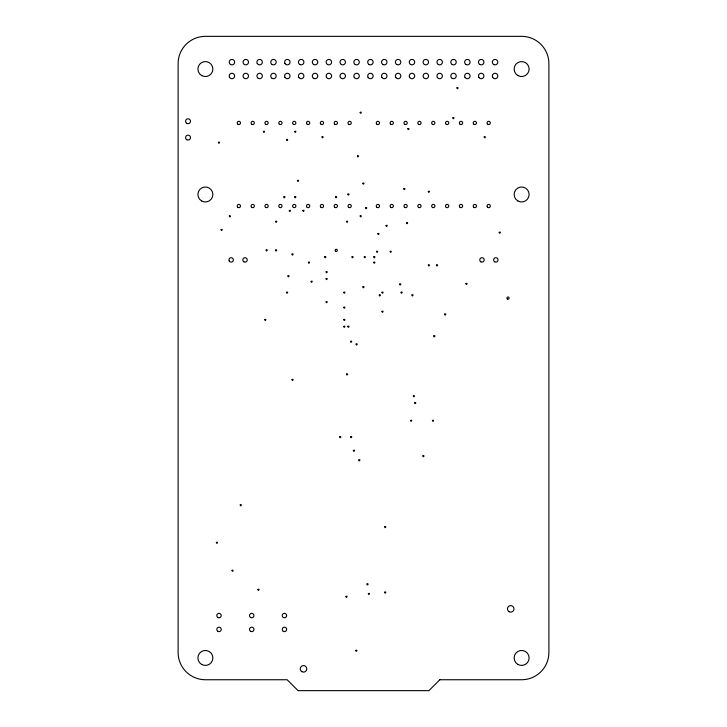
<?xml version="1.0" encoding="UTF-8"?>
<svg xmlns="http://www.w3.org/2000/svg" width="727" height="727" viewBox="0 0 727 727"><rect width="100%" height="100%" fill="white"/><g stroke="black" fill="none" stroke-linecap="round" stroke-linejoin="round"><path stroke-width="1.09" d="M218.409 142.328C218.554 145.073 220.863 141.083 218.409 142.328M221.135 229.568C221.281 232.313 223.589 228.323 221.135 229.568M229.314 215.937C229.459 218.682 231.768 214.692 229.314 215.937M263.392 131.423C263.537 134.168 265.846 130.178 263.392 131.423M286.565 139.602C286.711 142.347 289.019 138.357 286.565 139.602M294.744 131.423C294.889 134.168 297.198 130.178 294.744 131.423M266.118 250.015C266.264 252.76 268.572 248.77 266.118 250.015M275.66 221.39C275.806 224.134 278.114 220.145 275.66 221.39M283.839 196.853C283.984 199.598 286.293 195.608 283.839 196.853M275.66 250.015C275.806 252.76 278.114 248.77 275.66 250.015M289.291 210.485C289.437 213.229 291.745 209.24 289.291 210.485M297.47 180.496C297.616 183.24 299.924 179.251 297.47 180.496M294.744 196.853C294.889 199.598 297.198 195.608 294.744 196.853M264.755 319.535C264.901 322.279 267.209 318.29 264.755 319.535M322.006 136.876C322.152 139.62 324.46 135.631 322.006 136.876M302.923 210.485C303.068 213.229 305.376 209.24 302.923 210.485M292.018 254.105C292.163 256.849 294.471 252.86 292.018 254.105M216.364 542.406C216.51 545.15 218.818 541.161 216.364 542.406M287.928 275.915C288.074 278.659 290.382 274.67 287.928 275.915M286.565 292.272C286.711 295.017 289.019 291.027 286.565 292.272M240.219 504.92C240.364 507.664 242.673 503.675 240.219 504.92M308.375 262.283C308.521 265.028 310.829 261.038 308.375 262.283M232.04 570.35C232.186 573.094 234.494 569.105 232.04 570.35M311.101 281.367C311.247 284.112 313.555 280.122 311.101 281.367M335.638 196.853C335.783 199.598 338.091 195.608 335.638 196.853M360.174 112.34C360.319 115.084 362.628 111.095 360.174 112.34M324.733 256.831C324.878 259.575 327.186 255.586 324.733 256.831M292.018 379.512C292.163 382.257 294.471 378.267 292.018 379.512M326.096 271.825C326.241 274.57 328.549 270.58 326.096 271.825M357.448 155.96C357.593 158.704 359.901 154.715 357.448 155.96M347.906 194.127C348.051 196.872 350.359 192.882 347.906 194.127M326.096 278.641C326.241 281.385 328.549 277.396 326.096 278.641M346.543 221.39C346.688 224.134 348.996 220.145 346.543 221.39M326.096 301.814C326.241 304.558 328.549 300.569 326.096 301.814M362.9 183.222C363.046 185.967 365.354 181.977 362.9 183.222M257.94 589.433C258.085 592.178 260.393 588.188 257.94 589.433M360.174 215.937C360.319 218.682 362.628 214.692 360.174 215.937M351.995 256.831C352.141 259.575 354.449 255.586 351.995 256.831M365.626 207.758C365.772 210.503 368.08 206.513 365.626 207.758M343.816 292.272C343.962 295.017 346.27 291.027 343.816 292.272M343.816 307.267C343.962 310.011 346.27 306.022 343.816 307.267M343.816 319.535C343.962 322.279 346.27 318.29 343.816 319.535M343.816 326.35C343.962 329.095 346.27 325.105 343.816 326.35M364.263 256.831C364.409 259.575 366.717 255.586 364.263 256.831M347.906 326.35C348.051 329.095 350.359 325.105 347.906 326.35M362.9 286.82C363.046 289.564 365.354 285.575 362.9 286.82M377.895 233.658C378.04 236.402 380.348 232.413 377.895 233.658M350.632 341.345C350.777 344.089 353.086 340.1 350.632 341.345M407.883 128.697C408.029 131.442 410.337 127.452 407.883 128.697M373.805 256.831C373.951 259.575 376.259 255.586 373.805 256.831M376.531 251.378C376.677 254.123 378.985 250.133 376.531 251.378M373.805 262.283C373.951 265.028 376.259 261.038 373.805 262.283M386.073 225.479C386.219 228.223 388.527 224.234 386.073 225.479M346.543 374.06C346.688 376.804 348.996 372.815 346.543 374.06M356.085 344.071C356.23 346.815 358.538 342.826 356.085 344.071M403.794 188.675C403.939 191.419 406.248 187.43 403.794 188.675M339.727 436.763C339.873 439.508 342.181 435.518 339.727 436.763M390.163 251.378C390.308 254.123 392.616 250.133 390.163 251.378M379.258 294.998C379.403 297.743 381.711 293.753 379.258 294.998M381.984 292.272C382.129 295.017 384.438 291.027 381.984 292.272M381.984 311.356C382.129 314.1 384.438 310.111 381.984 311.356M406.52 222.753C406.666 225.497 408.974 221.508 406.52 222.753M350.632 436.763C350.777 439.508 353.086 435.518 350.632 436.763M353.358 450.395C353.504 453.139 355.812 449.15 353.358 450.395M399.705 284.093C399.85 286.838 402.158 282.848 399.705 284.093M401.068 292.272C401.213 295.017 403.521 291.027 401.068 292.272M428.33 191.401C428.476 194.145 430.784 190.156 428.33 191.401M456.956 87.803C457.101 90.548 459.409 86.558 456.956 87.803M358.811 459.937C358.956 462.681 361.264 458.692 358.811 459.937M452.866 117.792C453.012 120.537 455.32 116.547 452.866 117.792M411.973 294.998C412.118 297.743 414.426 293.753 411.973 294.998M428.33 265.01C428.476 267.754 430.784 263.765 428.33 265.01M345.943 596.413C346.088 599.157 348.397 595.168 345.943 596.413M436.509 265.01C436.654 267.754 438.963 263.765 436.509 265.01M413.336 395.87C413.481 398.614 415.789 394.625 413.336 395.87M484.218 136.876C484.364 139.62 486.672 135.631 484.218 136.876M414.699 402.685C414.844 405.43 417.153 401.44 414.699 402.685M410.61 420.406C410.755 423.15 413.063 419.161 410.61 420.406M366.99 583.981C367.135 586.725 369.443 582.736 366.99 583.981M433.783 335.892C433.928 338.637 436.236 334.647 433.783 335.892M384.71 526.73C384.856 529.474 387.164 525.485 384.71 526.73M368.353 593.523C368.498 596.267 370.806 592.278 368.353 593.523M444.688 314.082C444.833 316.827 447.141 312.837 444.688 314.082M355.757 650.392C355.903 653.137 358.211 649.147 355.757 650.392M465.952 283.548C466.098 286.293 468.406 282.303 465.952 283.548M384.71 592.16C384.856 594.904 387.164 590.915 384.71 592.16M422.878 455.847C423.023 458.592 425.331 454.602 422.878 455.847M432.42 420.406C432.565 423.15 434.873 419.161 432.42 420.406M499.213 232.295C499.358 235.039 501.666 231.05 499.213 232.295M439.835 679.745L428.93 690.65L298.07 690.65L287.165 679.745L205.377 679.745A27.262 27.262 0 0 1 178.115 652.482L178.115 63.612A27.262 27.262 0 0 1 205.377 36.35L521.622 36.35A27.262 27.262 0 0 1 548.885 63.612L548.885 652.482A27.262 27.262 0 0 1 521.622 679.745L439.835 679.745M307.285 207.449A1.636 1.636 0 0 0 309.738 206.032A1.636 1.636 0 0 0 307.285 204.614A1.636 1.636 0 0 0 307.285 207.449M452.158 78.352A2.726 2.726 0 0 0 456.247 75.99A2.726 2.726 0 0 0 452.158 73.627A2.726 2.726 0 0 0 452.158 78.352M452.158 64.503A2.726 2.726 0 0 0 456.247 62.14A2.726 2.726 0 0 0 452.158 59.778A2.726 2.726 0 0 0 452.158 64.503M466.007 64.503A2.726 2.726 0 0 0 470.096 62.14A2.726 2.726 0 0 0 466.007 59.778A2.726 2.726 0 0 0 466.007 64.503M423.459 77.353A2.726 2.726 0 0 0 428.185 77.353A2.726 2.726 0 0 0 425.822 73.263A2.726 2.726 0 0 0 423.459 77.353M424.459 64.503A2.726 2.726 0 0 0 428.548 62.14A2.726 2.726 0 0 0 424.459 59.778A2.726 2.726 0 0 0 424.459 64.503M437.309 77.353A2.726 2.726 0 0 0 442.034 77.353A2.726 2.726 0 0 0 439.671 73.263A2.726 2.726 0 0 0 437.309 77.353M438.308 64.503A2.726 2.726 0 0 0 442.398 62.14A2.726 2.726 0 0 0 438.308 59.778A2.726 2.726 0 0 0 438.308 64.503M409.61 77.353A2.726 2.726 0 0 0 414.335 77.353A2.726 2.726 0 0 0 411.973 73.263A2.726 2.726 0 0 0 409.61 77.353M410.61 64.503A2.726 2.726 0 0 0 414.699 62.14A2.726 2.726 0 0 0 410.61 59.778A2.726 2.726 0 0 0 410.61 64.503M395.761 77.353A2.726 2.726 0 0 0 400.486 77.353A2.726 2.726 0 0 0 398.123 73.263A2.726 2.726 0 0 0 395.761 77.353M381.911 77.353A2.726 2.726 0 0 0 386.637 77.353A2.726 2.726 0 0 0 384.274 73.263A2.726 2.726 0 0 0 381.911 77.353M382.911 64.503A2.726 2.726 0 0 0 387 62.14A2.726 2.726 0 0 0 382.911 59.778A2.726 2.726 0 0 0 382.911 64.503M368.062 77.353A2.726 2.726 0 0 0 372.787 77.353A2.726 2.726 0 0 0 370.425 73.263A2.726 2.726 0 0 0 368.062 77.353M369.062 64.503A2.726 2.726 0 0 0 373.151 62.14A2.726 2.726 0 0 0 369.062 59.778A2.726 2.726 0 0 0 369.062 64.503M354.213 77.353A2.726 2.726 0 0 0 358.938 77.353A2.726 2.726 0 0 0 356.575 73.263A2.726 2.726 0 0 0 354.213 77.353M355.212 64.503A2.726 2.726 0 0 0 359.302 62.14A2.726 2.726 0 0 0 355.212 59.778A2.726 2.726 0 0 0 355.212 64.503M396.76 64.503A2.726 2.726 0 0 0 400.85 62.14A2.726 2.726 0 0 0 396.76 59.778A2.726 2.726 0 0 0 396.76 64.503M340.363 77.353A2.726 2.726 0 0 0 345.089 77.353A2.726 2.726 0 0 0 342.726 73.263A2.726 2.726 0 0 0 340.363 77.353M341.363 64.503A2.726 2.726 0 0 0 345.452 62.14A2.726 2.726 0 0 0 341.363 59.778A2.726 2.726 0 0 0 341.363 64.503M326.514 77.353A2.726 2.726 0 0 0 331.239 77.353A2.726 2.726 0 0 0 328.877 73.263A2.726 2.726 0 0 0 326.514 77.353M327.513 64.503A2.726 2.726 0 0 0 331.603 62.14A2.726 2.726 0 0 0 327.513 59.778A2.726 2.726 0 0 0 327.513 64.503M313.664 78.352A2.726 2.726 0 0 0 317.754 75.99A2.726 2.726 0 0 0 313.664 73.627A2.726 2.726 0 0 0 313.664 78.352M313.664 64.503A2.726 2.726 0 0 0 317.754 62.14A2.726 2.726 0 0 0 313.664 59.778A2.726 2.726 0 0 0 313.664 64.503M298.815 77.353A2.726 2.726 0 0 0 303.541 77.353A2.726 2.726 0 0 0 301.178 73.263A2.726 2.726 0 0 0 298.815 77.353M299.815 64.503A2.726 2.726 0 0 0 303.904 62.14A2.726 2.726 0 0 0 299.815 59.778A2.726 2.726 0 0 0 299.815 64.503M284.966 63.503A2.726 2.726 0 0 0 289.691 63.503A2.726 2.726 0 0 0 287.329 59.414A2.726 2.726 0 0 0 284.966 63.503M272.116 78.352A2.726 2.726 0 0 0 276.205 75.99A2.726 2.726 0 0 0 272.116 73.627A2.726 2.726 0 0 0 272.116 78.352M377.077 124.353A1.636 1.636 0 0 0 379.53 122.936A1.636 1.636 0 0 0 377.077 121.518A1.636 1.636 0 0 0 377.077 124.353M446.323 207.449A1.636 1.636 0 0 0 448.777 206.032A1.636 1.636 0 0 0 446.323 204.614A1.636 1.636 0 0 0 446.323 207.449M390.926 124.353A1.636 1.636 0 0 0 393.38 122.936A1.636 1.636 0 0 0 390.926 121.518A1.636 1.636 0 0 0 390.926 124.353M272.116 64.503A2.726 2.726 0 0 0 276.205 62.14A2.726 2.726 0 0 0 272.116 59.778A2.726 2.726 0 0 0 272.116 64.503M404.775 124.353A1.636 1.636 0 0 0 407.229 122.936A1.636 1.636 0 0 0 404.775 121.518A1.636 1.636 0 0 0 404.775 124.353M258.267 78.352A2.726 2.726 0 0 0 262.356 75.99A2.726 2.726 0 0 0 258.267 73.627A2.726 2.726 0 0 0 258.267 78.352M418.625 124.353A1.636 1.636 0 0 0 421.078 122.936A1.636 1.636 0 0 0 418.625 121.518A1.636 1.636 0 0 0 418.625 124.353M432.474 124.353A1.636 1.636 0 0 0 434.928 122.936A1.636 1.636 0 0 0 432.474 121.518A1.636 1.636 0 0 0 432.474 124.353M446.323 124.353A1.636 1.636 0 0 0 448.777 122.936A1.636 1.636 0 0 0 446.323 121.518A1.636 1.636 0 0 0 446.323 124.353M257.267 63.503A2.726 2.726 0 0 0 261.993 63.503A2.726 2.726 0 0 0 259.63 59.414A2.726 2.726 0 0 0 257.267 63.503M460.173 124.353A1.636 1.636 0 0 0 462.626 122.936A1.636 1.636 0 0 0 460.173 121.518A1.636 1.636 0 0 0 460.173 124.353M487.872 124.353A1.636 1.636 0 0 0 490.325 122.936A1.636 1.636 0 0 0 487.872 121.518A1.636 1.636 0 0 0 487.872 124.353M474.022 124.353A1.636 1.636 0 0 0 476.476 122.936A1.636 1.636 0 0 0 474.022 121.518A1.636 1.636 0 0 0 474.022 124.353M460.173 207.449A1.636 1.636 0 0 0 462.626 206.032A1.636 1.636 0 0 0 460.173 204.614A1.636 1.636 0 0 0 460.173 207.449M243.418 77.353A2.726 2.726 0 0 0 248.143 77.353A2.726 2.726 0 0 0 245.781 73.263A2.726 2.726 0 0 0 243.418 77.353M487.272 206.85A1.636 1.636 0 0 0 490.107 206.85A1.636 1.636 0 0 0 488.689 204.396A1.636 1.636 0 0 0 487.272 206.85M474.022 207.449A1.636 1.636 0 0 0 476.476 206.032A1.636 1.636 0 0 0 474.022 204.614A1.636 1.636 0 0 0 474.022 207.449M284.966 77.353A2.726 2.726 0 0 0 289.691 77.353A2.726 2.726 0 0 0 287.329 73.263A2.726 2.726 0 0 0 284.966 77.353M217.9 631.336A2.217 2.217 0 0 0 221.226 629.418A2.217 2.217 0 0 0 217.9 627.501A2.217 2.217 0 0 0 217.9 631.336M348.833 124.353A1.636 1.636 0 0 0 351.286 122.936A1.636 1.636 0 0 0 348.833 121.518A1.636 1.636 0 0 0 348.833 124.353M348.833 207.449A1.636 1.636 0 0 0 351.286 206.032A1.636 1.636 0 0 0 348.833 204.614A1.636 1.636 0 0 0 348.833 207.449M250.615 617.487A2.217 2.217 0 0 0 253.941 615.569A2.217 2.217 0 0 0 250.615 613.652A2.217 2.217 0 0 0 250.615 617.487M334.983 207.449A1.636 1.636 0 0 0 337.437 206.032A1.636 1.636 0 0 0 334.983 204.614A1.636 1.636 0 0 0 334.983 207.449M250.615 631.336A2.217 2.217 0 0 0 253.941 629.418A2.217 2.217 0 0 0 250.615 627.501A2.217 2.217 0 0 0 250.615 631.336M321.134 207.449A1.636 1.636 0 0 0 323.588 206.032A1.636 1.636 0 0 0 321.134 204.614A1.636 1.636 0 0 0 321.134 207.449M283.33 617.487A2.217 2.217 0 0 0 286.656 615.569A2.217 2.217 0 0 0 283.33 613.652A2.217 2.217 0 0 0 283.33 617.487M283.33 631.336A2.217 2.217 0 0 0 286.656 629.418A2.217 2.217 0 0 0 283.33 627.501A2.217 2.217 0 0 0 283.33 631.336M293.435 207.449A1.636 1.636 0 0 0 295.889 206.032A1.636 1.636 0 0 0 293.435 204.614A1.636 1.636 0 0 0 293.435 207.449M480.874 261.82A2.217 2.217 0 0 0 484.2 259.902A2.217 2.217 0 0 0 480.874 257.985A2.217 2.217 0 0 0 480.874 261.82M279.586 207.449A1.636 1.636 0 0 0 282.04 206.032A1.636 1.636 0 0 0 279.586 204.614A1.636 1.636 0 0 0 279.586 207.449M494.723 261.82A2.217 2.217 0 0 0 498.05 259.902A2.217 2.217 0 0 0 494.723 257.985A2.217 2.217 0 0 0 494.723 261.82M265.737 207.449A1.636 1.636 0 0 0 268.19 206.032A1.636 1.636 0 0 0 265.737 204.614A1.636 1.636 0 0 0 265.737 207.449M243.908 261.82A2.217 2.217 0 0 0 247.235 259.902A2.217 2.217 0 0 0 243.908 257.985A2.217 2.217 0 0 0 243.908 261.82M251.887 207.449A1.636 1.636 0 0 0 254.341 206.032A1.636 1.636 0 0 0 251.887 204.614A1.636 1.636 0 0 0 251.887 207.449M229.25 261.011A2.217 2.217 0 0 0 233.085 261.011A2.217 2.217 0 0 0 231.168 257.685A2.217 2.217 0 0 0 229.25 261.011M238.038 207.449A1.636 1.636 0 0 0 240.492 206.032A1.636 1.636 0 0 0 238.038 204.614A1.636 1.636 0 0 0 238.038 207.449M230.568 64.503A2.726 2.726 0 0 0 234.657 62.14A2.726 2.726 0 0 0 230.568 59.778A2.726 2.726 0 0 0 230.568 64.503M229.568 77.353A2.726 2.726 0 0 0 234.294 77.353A2.726 2.726 0 0 0 231.931 73.263A2.726 2.726 0 0 0 229.568 77.353M244.417 64.503A2.726 2.726 0 0 0 248.507 62.14A2.726 2.726 0 0 0 244.417 59.778A2.726 2.726 0 0 0 244.417 64.503M251.887 124.353A1.636 1.636 0 0 0 254.341 122.936A1.636 1.636 0 0 0 251.887 121.518A1.636 1.636 0 0 0 251.887 124.353M265.737 124.353A1.636 1.636 0 0 0 268.19 122.936A1.636 1.636 0 0 0 265.737 121.518A1.636 1.636 0 0 0 265.737 124.353M217.9 617.487A2.217 2.217 0 0 0 221.226 615.569A2.217 2.217 0 0 0 217.9 613.652A2.217 2.217 0 0 0 217.9 617.487M334.983 124.353A1.636 1.636 0 0 0 337.437 122.936A1.636 1.636 0 0 0 334.983 121.518A1.636 1.636 0 0 0 334.983 124.353M492.706 77.353A2.726 2.726 0 0 0 497.432 77.353A2.726 2.726 0 0 0 495.069 73.263A2.726 2.726 0 0 0 492.706 77.353M321.134 124.353A1.636 1.636 0 0 0 323.588 122.936A1.636 1.636 0 0 0 321.134 121.518A1.636 1.636 0 0 0 321.134 124.353M493.706 64.503A2.726 2.726 0 0 0 497.795 62.14A2.726 2.726 0 0 0 493.706 59.778A2.726 2.726 0 0 0 493.706 64.503M307.285 124.353A1.636 1.636 0 0 0 309.738 122.936A1.636 1.636 0 0 0 307.285 121.518A1.636 1.636 0 0 0 307.285 124.353M478.857 77.353A2.726 2.726 0 0 0 483.582 77.353A2.726 2.726 0 0 0 481.219 73.263A2.726 2.726 0 0 0 478.857 77.353M293.435 124.353A1.636 1.636 0 0 0 295.889 122.936A1.636 1.636 0 0 0 293.435 121.518A1.636 1.636 0 0 0 293.435 124.353M479.856 64.503A2.726 2.726 0 0 0 483.946 62.14A2.726 2.726 0 0 0 479.856 59.778A2.726 2.726 0 0 0 479.856 64.503M279.586 124.353A1.636 1.636 0 0 0 282.04 122.936A1.636 1.636 0 0 0 279.586 121.518A1.636 1.636 0 0 0 279.586 124.353M465.007 77.353A2.726 2.726 0 0 0 469.733 77.353A2.726 2.726 0 0 0 467.37 73.263A2.726 2.726 0 0 0 465.007 77.353M238.038 124.353A1.636 1.636 0 0 0 240.492 122.936A1.636 1.636 0 0 0 238.038 121.518A1.636 1.636 0 0 0 238.038 124.353M377.077 207.449A1.636 1.636 0 0 0 379.53 206.032A1.636 1.636 0 0 0 377.077 204.614A1.636 1.636 0 0 0 377.077 207.449M390.926 207.449A1.636 1.636 0 0 0 393.38 206.032A1.636 1.636 0 0 0 390.926 204.614A1.636 1.636 0 0 0 390.926 207.449M404.775 207.449A1.636 1.636 0 0 0 407.229 206.032A1.636 1.636 0 0 0 404.775 204.614A1.636 1.636 0 0 0 404.775 207.449M418.625 207.449A1.636 1.636 0 0 0 421.078 206.032A1.636 1.636 0 0 0 418.625 204.614A1.636 1.636 0 0 0 418.625 207.449M432.474 207.449A1.636 1.636 0 0 0 434.928 206.032A1.636 1.636 0 0 0 432.474 204.614A1.636 1.636 0 0 0 432.474 207.449M201.633 200.961A7.497 7.497 0 0 0 212.875 194.472A7.497 7.497 0 0 0 201.633 187.984A7.497 7.497 0 0 0 201.633 200.961M517.869 75.553A7.497 7.497 0 0 0 529.12 69.065A7.497 7.497 0 0 0 517.878 62.577A7.497 7.497 0 0 0 517.869 75.553M301.887 671.675A3.272 3.272 0 0 0 306.794 668.84A3.272 3.272 0 0 0 301.887 666.005A3.272 3.272 0 0 0 301.887 671.675M517.869 200.961A7.497 7.497 0 0 0 529.12 194.472A7.497 7.497 0 0 0 517.878 187.984A7.497 7.497 0 0 0 517.869 200.961M517.878 664.423A7.497 7.497 0 0 0 529.12 657.935A7.497 7.497 0 0 0 517.878 651.447A7.497 7.497 0 0 0 517.878 664.423M201.633 664.423A7.497 7.497 0 0 0 212.875 657.935A7.497 7.497 0 0 0 201.633 651.447A7.497 7.497 0 0 0 201.633 664.423M201.633 75.553A7.497 7.497 0 0 0 212.875 69.065A7.497 7.497 0 0 0 201.633 62.577A7.497 7.497 0 0 0 201.633 75.553M186.812 123.372A2.454 2.454 0 0 0 190.492 121.245A2.454 2.454 0 0 0 186.812 119.119A2.454 2.454 0 0 0 186.812 123.372M186.812 139.729A2.454 2.454 0 0 0 190.492 137.603A2.454 2.454 0 0 0 186.812 135.476A2.454 2.454 0 0 0 186.812 139.729M509.082 611.698A3.272 3.272 0 0 0 513.989 608.862A3.272 3.272 0 0 0 509.082 606.027A3.272 3.272 0 0 0 509.082 611.698M335.692 251.306A1.09 1.09 0 0 0 337.328 250.361A1.09 1.09 0 0 0 335.692 249.416A1.09 1.09 0 0 0 335.692 251.306M507.446 299.015A1.09 1.09 0 0 0 509.082 298.07A1.09 1.09 0 0 0 507.446 297.125A1.09 1.09 0 0 0 507.446 299.015"/></g></svg>
